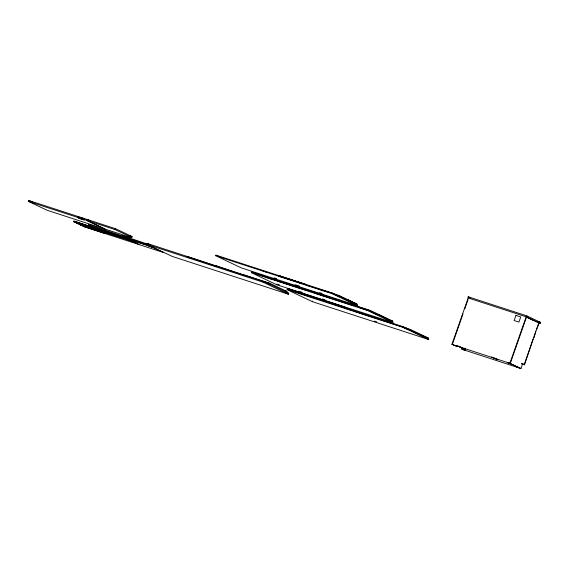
<?xml version="1.0" encoding="UTF-8"?>
<svg xmlns="http://www.w3.org/2000/svg" width="569" height="569" viewBox="0 0 569 569"><rect width="100%" height="100%" fill="white"/><g stroke="black" fill="none" stroke-linecap="round" stroke-linejoin="round"><path stroke-width="0.85" d="M125.024 237.529L126.332 238.155M150.081 245.595L149.889 245.943L144.128 243.973M153.21 246.669L153.018 247.43L152.371 246.683M133.893 241.59L132.015 241.327M91.851 226.711L91.118 226.747M94.084 227.856L97.256 229.293M129.063 239.293L127.186 239.03M533.11 339.273L524.547 364.779L522.008 363.954M535.856 331.442L533.957 337.844L533.722 337.545M28.45 201.405L86.438 220.274L104.981 229.087L46.992 210.217L28.45 201.405L28.777 200.473L86.765 219.342L90.627 221.177M104.362 233.297L84.603 226.867L73.686 221.675L73.906 221.057L95.13 228.034M103.352 232.216L103.131 232.842L85.087 226.967L75.478 222.401L75.691 221.775L88.814 226.049M79.553 218.446L77.476 217.458L84.312 219.99L79.553 218.446L79.873 217.507L77.804 216.526M86.438 220.274L86.765 219.342M130.073 237.252L105.457 229.243L86.915 220.431L87.242 219.499L115.422 228.667L132.1 236.597L131.78 237.529L128.203 236.363L130.073 237.252L130.401 236.32M85.087 226.967L85.307 226.348L82.903 225.203M88.223 225.552L122.307 236.647L138.928 244.542L104.838 233.454L88.223 225.552L88.551 224.62L125.806 237.145M93.665 227.486L93.444 228.105L73.686 221.675M103.131 232.842L93.522 228.269L93.736 227.65M98.593 230.68L98.814 230.061M131.78 237.529L115.094 229.599L115.422 228.667M122.307 236.647L122.634 235.715M122.783 236.804L146.446 244.499L163.061 252.394L139.405 244.698L122.783 236.804L123.11 235.865L148.793 244.528M125.109 237.977L91.019 226.882L94.959 228.077M128.238 239.464L80.229 223.937L80.016 224.556L98.06 230.424M98.978 230.665L133.118 241.597M133.103 241.775L128.025 239.926M146.446 244.499L146.774 243.568M288.426 294.23L263.141 282.217L263.468 281.278L288.753 293.291L288.426 294.23L172.258 256.427L146.98 244.414L147.307 243.482L270.303 283.511L269.976 284.443M125.585 238.127L149.298 245.673M130.5 240.033L128.765 239.464L152.428 247.159M152.414 247.337L147.25 245.459M215.779 255.773L216 255.154L332.161 292.957L357.439 304.97L357.225 305.589L241.057 267.793L215.779 255.773L331.94 293.576L357.225 305.589M251.42 272.715L251.633 272.089L367.802 309.892L393.079 321.905L392.859 322.523L276.698 284.728L251.42 272.715L367.581 310.51L392.859 322.523M260.943 275.673L261.164 275.047L264.87 276.769M286.783 283.639L263.39 276.022L263.241 276.356L261.448 275.14M263.106 275.929L262.707 276.15L263.355 276.05M270.183 284.543L270.51 283.611L242.899 274.628M278.831 276.285L279.045 275.659L281.79 276.883M279.329 275.752L303.853 283.732L306.079 284.706L305.688 284.92M276.698 284.728L276.918 284.102L279.443 284.927M280.844 276.875L280.702 276.449M281.129 276.968L280.951 276.562L281.506 276.783M281.164 276.947L304.671 284.244M285.858 283.433L261.335 275.453M286.143 283.526L286.534 283.305L286.321 283.931M286.129 283.767L286.349 283.149L306.485 289.699L310.866 291.705M287.765 284.336L288.191 284.095L285.965 283.12M287.061 289.649L287.274 289.024L403.442 326.826L428.72 338.839L428.5 339.458L312.338 301.662L287.061 289.649L403.222 327.445L428.5 339.458M286.62 292.352L286.947 291.42L270.51 283.611M288.753 288.86L288.54 289.486L321.528 300.219L321.748 299.6L288.753 288.86L292.494 290.638M304.024 284.137L304.422 283.917M307.146 285.46L338.249 295.233L339.906 296.022L340.184 296.833L346.82 299.266L348.37 300.368M306.485 289.699L306.271 290.318L286.968 284.038M306.748 290.474L306.961 289.856L338.527 300.126L342.424 301.975M312.338 301.662L312.552 301.037M331.94 293.576L332.161 292.957M344.437 298.49L346.4 299.792L338.249 295.233M340.084 296.428L338.142 295.546M338.527 300.126L338.306 300.745L332.495 298.853M340.006 296.435L332.367 293.568M338.783 300.901L339.003 300.283L370.568 310.553L381.486 315.738L381.273 316.364L370.348 311.172L358.719 307.388M341.663 297.217L340.113 296.122M341.841 297.623L341.976 297.004L333.391 294.18M342.154 297.409L344.117 298.704L344.259 298.092L340.703 296.904M343.939 298.305L341.976 297.004M346.222 299.386L344.259 298.092M343.79 306.769L343.576 307.395L322.004 300.375L322.225 299.749L343.79 306.769L351.265 310.325M346.82 299.266L356.976 304.088L356.272 304.557M344.323 298.704L348.726 300.169L348.491 300.83L347.047 300.14M348.811 300.617L350.874 301.961L351.109 301.307L351.272 301.741M348.889 300.61L348.726 300.169M349.096 300.709L344.224 298.775M350.753 301.499L349.202 300.396M351.194 301.748L353.676 303.291L353.911 302.637L348.207 300.702M351.478 301.84L348.264 300.446M353.548 302.829L351.585 301.527M354.274 303.17L350.853 301.684M354.387 302.857L356.457 303.846L356.066 304.059M367.581 310.51L367.802 309.892M370.348 311.172L370.568 310.553M381.692 315.838L381.479 316.464L392.397 321.649L392.617 321.03L381.692 315.838L376.714 314.216M403.222 327.445L403.442 326.826M410.37 329.465L428.251 337.965L428.037 338.583L410.157 330.091L410.37 329.465L354.082 311.151M468.237 296.805L467.874 297.843L526.574 316.947L540.187 323.412L540.55 322.381L526.937 315.909L468.237 296.805L470.641 297.95M463.024 313.903L452.284 344.565L451.914 344.387L468.166 297.985M464.766 308.931L468.031 299.607M462.995 349.658L461.601 348.932L461.964 347.894L462.412 348.043M465.513 348.669L464.973 350.205L463.835 349.658L464.375 348.128M526.937 315.909L510.272 363.435L451.914 344.387M462.746 349.537L520.984 368.527L522.619 363.861L524.547 364.779M125.55 237.55L127.221 238.475M536.439 329.785L539.106 323.192L538.736 323.014M129.462 239.641L131.859 240.552M125.749 238.091L125.927 237.586M129.355 239.734L128.189 239.257M149.377 245.104L149.192 245.623M538.032 321.556L540.55 322.381M538.509 322.872L540.187 323.412M282.359 277.025L306.328 284.82M262.828 270.944L266.996 272.295M299.536 282.935L302.054 283.739M320.639 289.756L326.506 291.662M334.992 294.87L338.313 295.951M348.086 300.268L351.379 301.435M353.136 302.765L356.457 303.846M352.823 302.736L356.976 304.088M353.797 303.362L356.87 304.401M274.109 277.85L276.634 278.668M295.147 284.699L299.358 286.065M319.558 292.644L322.09 293.462M266.982 277.231L287.032 283.753M278.319 281.228L285.844 283.675M315.048 293.177L330.831 298.312M341.279 301.712L353.74 305.766M267.494 277.8L271.584 279.137M279.77 281.797L282.224 282.594M79.873 217.507L83.842 218.802M86.915 220.431L115.094 229.599M390.121 320.219L392.617 321.03M128.53 235.431L132.1 236.597M299.643 291.499L302.167 292.324M322.374 298.896L324.899 299.714M521.638 363.776L524.17 364.601L538.786 322.858L526.147 316.848L509.895 363.257L520.984 368.527M214.812 265.481L245.232 275.73M402.816 327.068L406.785 328.363M404.097 327.794L406.479 328.569M125.713 237.408L128.253 238.233M267.089 283.44L269.564 284.251L269.891 283.312L270.303 283.511M146.98 244.414L263.141 282.217M405.114 328.448L410.157 330.091M96.787 228.574L98.451 229.115M108.43 232.358L112.584 233.71M120.898 236.419L125.059 237.771M96.894 228.624L98.558 229.165M108.259 232.401L116.055 234.862M121.005 236.469L128.729 239.065M132.954 240.438L149.86 245.936M94.098 228.162L97.427 229.25M107.505 232.543L109.212 233.105M123.196 237.636L127.499 239.058M132.044 240.509L133.836 241.114M151.297 246.875L152.99 247.423M75.478 222.401L93.522 228.269M284.457 290.61L286.947 291.42M101.709 231.683L80.549 224.812L80.77 224.186L75.691 221.775M423.215 336.322L428.251 337.965M461.601 348.932L463.835 349.658M462.739 349.473L464.973 350.205M374.267 321.087L376.785 321.912M286.228 292.473L288.753 293.291M527.968 317.843L532.563 320.027M521.759 363.584L523.316 364.316M509.411 363.157L520.123 368.25M493.103 357.552L497.818 359.793L491.46 356.905M458.465 346.165L463.18 348.406M456.822 345.518L462.327 348.128M353.911 302.637L353.882 303.391L356.471 304.621M339.003 300.283L342.125 301.762M279.045 275.659L280.154 276.185M344.323 307.751L346.564 308.811M321.748 299.6L324.465 300.816M286.349 283.149L288.689 284.258M261.164 275.047L262.266 275.574M216 255.154L219.947 257.032M251.633 272.089L254.798 273.589M287.274 289.024L289.642 290.154M248.802 276.449L249.691 276.804M216.761 266.029L217.173 266.221M217.145 266.591L186.724 256.342L190.608 258.191M147.307 243.482L150.465 244.983M87.242 219.499L89.561 220.601M133.011 241.548L133.679 241.868M82.569 218.076L83.949 218.731M88.551 224.62L90.571 225.58M73.906 221.057L77.804 222.906M28.777 200.473L32.639 202.308M515.955 315.368L514.141 320.553L518.9 322.104L520.72 316.919L515.955 315.368M455.591 345.739L453.351 345.013L456.729 346.286L455.591 345.739M509.675 363.342L507.434 362.609L510.813 363.883L509.675 363.342M517.918 367.261L515.685 366.528L519.056 367.802L517.918 367.261"/></g></svg>
